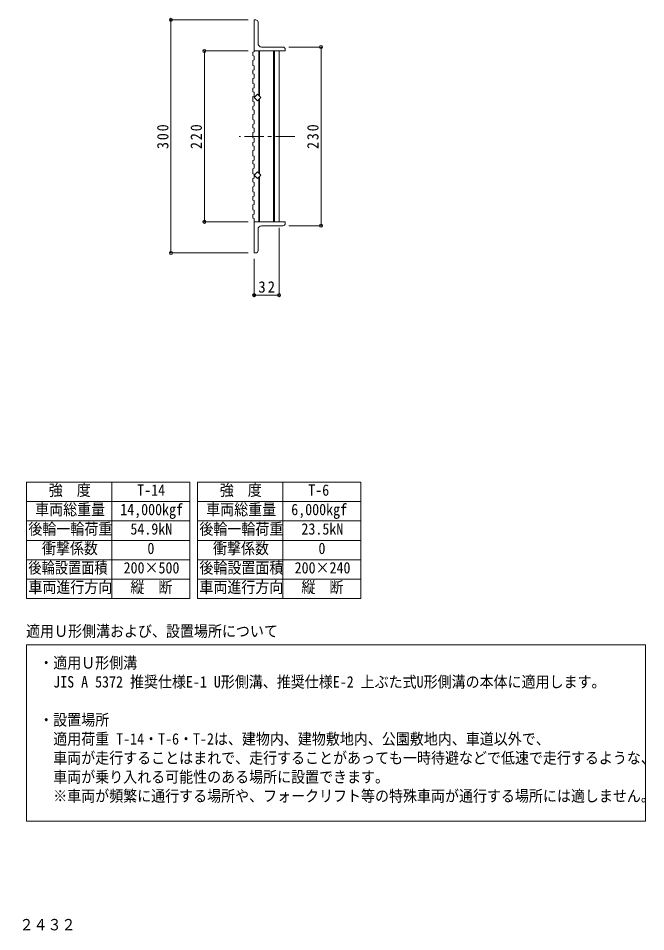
# Model space of a CAD drawing. Units: millimetres, scale not verified. Extents: x -896 to 921, y -680 to 668.
# Drawn here: x 114 to 921, y -680 to 495 of the extents above; entities that cross this region are included whole.
import ezdxf
from ezdxf.enums import TextEntityAlignment as Align

# ---------------------------------------------------------------- set-up
doc = ezdxf.new("R2010")
doc.units = ezdxf.units.MM
doc.header["$LTSCALE"] = 5
doc.header["$PDMODE"] = 32
doc.header["$PDSIZE"] = 4
doc.linetypes.add('CHAIN1', pattern=[8, 5, -1, 1, -1])
for name, color, linetype, lineweight in [('B-0', 2, 'Continuous', 9), ('B-2', 3, 'Continuous', 9), ('B-4', 7, 'Continuous', 9), ('F-4', 2, 'Continuous', 9)]:
    doc.layers.add(name, color=color, linetype=linetype, lineweight=lineweight)
doc.layers.add('F-5', color=7, linetype='Continuous')
doc.styles.add('ＭＳ ゴシック', font='')
doc.styles.get('ＭＳ ゴシック').set_extended_font_data('MS Gothic')

msp = doc.modelspace()

# ---------------------------------------------------------------- linework, layer by layer
at = {"layer": 'B-0'}
for p, q in [((417.118, 453.046), (417.118, 493.046)), ((419.118, 493.046), (417.118, 493.046)), ((422.118, 462.545), (422.118, 490.045)), ((457.118, 453.046), (417.118, 453.046)), ((426.618, 458.046), (454.118, 458.046)), ((457.118, 455.045), (457.118, 453.046)), ((417.118, 233.045), (417.118, 193.045)), ((457.118, 233.045), (417.118, 233.045)), ((422.118, 223.545), (422.118, 196.045)), ((426.618, 228.045), (454.118, 228.045)), ((457.118, 231.045), (457.118, 233.045)), ((419.118, 193.045), (417.118, 193.045))]:
    msp.add_line(p, q, dxfattribs=at)
for centre, radius, start, end in [((419.118, 490.045), 3, 0, 90), ((426.618, 462.545), 4.5, 180, 270), ((454.118, 455.045), 3, 0, 90), ((426.618, 223.545), 4.5, 90, 180), ((454.118, 231.045), 3, 270, 0), ((419.118, 196.045), 3, 270, 0)]:
    msp.add_arc(centre, radius, start, end, dxfattribs=at)
at = {"layer": 'B-2'}
for p, q in [((415.618, 451.391), (417.118, 451.902)), ((417.118, 453.046), (449.118, 453.046)), ((417.118, 453.046), (417.118, 451.902)), ((423.118, 453.046), (423.118, 395.53)), ((424.118, 453.046), (424.118, 394.53)), ((442.118, 453.046), (442.118, 233.045)), ((443.118, 453.046), (443.118, 233.045)), ((449.118, 453.046), (449.118, 233.045)), ((415.618, 440.848), (417.118, 441.359)), ((415.618, 428.165), (417.118, 428.676)), ((417.118, 433.789), (417.118, 428.676)), ((415.618, 417.622), (417.118, 418.133)), ((415.618, 404.938), (417.118, 405.449)), ((417.118, 410.563), (417.118, 405.449)), ((415.618, 394.395), (417.118, 394.906)), ((415.618, 394.395), (415.618, 387.848)), ((423.118, 390.56), (423.118, 295.53)), ((424.118, 391.697), (424.118, 294.531)), ((415.618, 387.848), (417.118, 387.336)), ((415.618, 381.712), (417.118, 382.223)), ((417.118, 387.336), (417.118, 382.223)), ((417.118, 376.793), (417.118, 371.68)), ((415.618, 371.168), (417.118, 371.68)), ((415.618, 358.485), (417.118, 358.997)), ((417.118, 364.11), (417.118, 358.997)), ((417.118, 353.567), (417.118, 348.454)), ((415.618, 347.942), (417.118, 348.454)), ((415.618, 335.259), (417.118, 335.77)), ((417.118, 340.884), (417.118, 335.77)), ((417.118, 330.34), (417.118, 325.227)), ((415.618, 324.716), (417.118, 325.227)), ((417.118, 317.657), (417.118, 312.544)), ((415.618, 312.033), (417.118, 312.544)), ((417.118, 307.114), (417.118, 302.001)), ((415.618, 301.489), (417.118, 302.001)), ((417.118, 294.431), (417.118, 289.318)), ((415.618, 288.806), (417.118, 289.318)), ((417.118, 283.888), (417.118, 278.775)), ((423.118, 290.56), (423.118, 233.045)), ((424.118, 233.045), (424.118, 291.56)), ((415.618, 278.263), (417.118, 278.775)), ((417.118, 271.204), (417.118, 266.091)), ((415.618, 265.58), (417.118, 266.091)), ((417.118, 260.661), (417.118, 255.548)), ((415.618, 255.037), (417.118, 255.548)), ((417.118, 247.978), (417.118, 242.865)), ((415.618, 242.353), (417.118, 242.865)), ((417.118, 237.435), (417.118, 233.045))]:
    msp.add_line(p, q, dxfattribs=at)
at = {"layer": 'B-2', "linetype": 'CHAIN1'}
msp.add_line((469.524, 343.114), (397.66, 343.114), dxfattribs=at)
at = {"layer": 'B-2'}
for points in [[(415.618, 451.391), (415.618, 446.983), (417.118, 446.472), (417.118, 441.359)], [(415.618, 440.848), (415.618, 434.3), (417.118, 433.789)], [(415.618, 428.165), (415.618, 423.757), (417.118, 423.246), (417.118, 418.133)], [(415.618, 417.622), (415.618, 411.074), (417.118, 410.563)], [(415.618, 404.938), (415.618, 400.531), (417.118, 400.02), (417.118, 394.906)], [(415.618, 381.712), (415.618, 377.304), (417.118, 376.793)], [(415.618, 371.168), (415.618, 364.621), (417.118, 364.11)], [(415.618, 358.485), (415.618, 354.078), (417.118, 353.567)], [(415.618, 347.942), (415.618, 341.395), (417.118, 340.884)], [(415.618, 335.259), (415.618, 330.852), (417.118, 330.34)], [(415.618, 324.716), (415.618, 318.169), (417.118, 317.657)], [(415.618, 312.033), (415.618, 307.625), (417.118, 307.114)], [(415.618, 301.489), (415.618, 294.942), (417.118, 294.431)], [(415.618, 288.806), (415.618, 284.399), (417.118, 283.888)], [(415.618, 278.263), (415.618, 271.716), (417.118, 271.204)], [(415.618, 265.58), (415.618, 261.173), (417.118, 260.661)], [(415.618, 255.037), (415.618, 248.489), (417.118, 247.978)], [(415.618, 242.353), (415.618, 237.946), (417.118, 237.435)]]:
    msp.add_lwpolyline(points, dxfattribs=at)
for points in [[(425.603, 393.045), (421.361, 388.802), (417.118, 393.045), (421.361, 397.288)], [(425.603, 293.045), (421.361, 297.288), (417.118, 293.045), (421.361, 288.803)]]:
    msp.add_lwpolyline(points, close=True, dxfattribs=at)
at = {"layer": 'B-4'}
for p, q in [((409.618, 493.046), (308.573, 493.046)), ((310.073, 493.046), (310.073, 193.045)), ((409.618, 453.046), (351.633, 453.046)), ((353.133, 453.046), (353.133, 233.045)), ((461.618, 458.046), (504.633, 458.046)), ((503.133, 458.046), (503.133, 228.045)), ((409.618, 233.045), (351.633, 233.045)), ((449.118, 225.545), (449.118, 137.272)), ((461.618, 228.045), (504.633, 228.045)), ((409.618, 193.045), (308.573, 193.045)), ((417.118, 185.545), (417.118, 137.272)), ((417.118, 138.772), (449.118, 138.772))]:
    msp.add_line(p, q, dxfattribs=at)
for p in [(310.073, 493.046), (503.133, 458.046), (353.133, 453.046), (353.133, 233.045), (503.133, 228.045), (310.073, 193.045), (417.118, 138.772), (449.118, 138.772)]:
    msp.add_point(p, dxfattribs=at)
at = {"layer": 'F-4'}
for p, q in [((124.198, -101.798), (124.198, -251.798)), ((124.198, -101.798), (334.198, -101.798)), ((234.198, -101.798), (234.198, -251.798)), ((334.198, -101.798), (334.198, -251.798)), ((344.198, -101.798), (344.198, -251.798)), ((344.198, -101.798), (554.198, -101.798)), ((454.198, -101.798), (454.198, -251.798)), ((554.198, -101.798), (554.198, -251.798)), ((124.198, -126.798), (334.198, -126.798)), ((344.198, -126.798), (554.198, -126.798)), ((124.198, -151.798), (334.198, -151.798)), ((344.198, -151.798), (554.198, -151.798)), ((124.198, -176.798), (334.198, -176.798)), ((344.198, -176.798), (554.198, -176.798)), ((124.198, -201.798), (334.198, -201.798)), ((344.198, -201.798), (554.198, -201.798)), ((124.198, -226.798), (334.198, -226.798)), ((344.198, -226.798), (554.198, -226.798)), ((124.198, -251.798), (334.198, -251.798)), ((344.198, -251.798), (554.198, -251.798)), ((124.198, -538.052), (124.198, -311.404)), ((124.198, -311.404), (920.639, -311.404)), ((920.639, -311.404), (920.639, -538.052)), ((920.639, -538.052), (124.198, -538.052))]:
    msp.add_line(p, q, dxfattribs=at)

# ---------------------------------------------------------------- texts
at = {"layer": 'B-4', "color": 2, "char_height": 14.66, "attachment_point": 7, "rotation": 90, "style": 'ＭＳ ゴシック'}
for s, insert in [('\\T1.27;\\W0.9;300', (307.073, 326.795)), ('\\T1.27;\\W0.9;220', (350.133, 326.795)), ('\\T1.27;\\W0.9;230', (500.133, 326.795))]:
    msp.add_mtext(s, dxfattribs=dict(at, insert=insert))
at = {"layer": 'B-4', "color": 2, "insert": (422.493, 141.772), "char_height": 14.66, "attachment_point": 7, "style": 'ＭＳ ゴシック'}
msp.add_mtext('\\T1.27;\\W0.95;32', dxfattribs=at)
at = {"layer": 'F-4', "style": 'ＭＳ ゴシック', "width": 0.9}
msp.add_text('滑り止め模様付\u3000歩道Ｕ字溝用\u3000スチール製グレーチング\u3000ＨＸＨＵ ２４３２', height=14.66, dxfattribs=at).set_placement((-451.5, -683.071), align=Align.BOTTOM_LEFT)
at = {"layer": 'F-5', "style": 'ＭＳ ゴシック'}
for s, width, p in [('強\u3000度', 0.9, (152.948, -123.798)), ('T-14', 0.9, (266.698, -123.798)), ('強\u3000度', 0.9, (372.948, -123.798)), ('T-6', 0.9, (486.698, -123.798)), ('車両総重量', 0.9, (135.448, -148.798)), ('14,000kgf', 0.9, (244.823, -148.798)), ('車両総重量', 0.9, (355.448, -148.798)), ('6,000kgf', 0.9, (464.823, -148.798)), ('後輪一輪荷重', 0.9, (126.698, -173.798)), ('後輪一輪荷重', 0.9, (346.698, -173.798)), ('54.9kN', 0.9, (257.948, -173.798)), ('23.5kN', 0.9, (477.948, -173.798)), ('衝撃係数', 0.9, (144.198, -198.798)), ('0', 0.9, (279.823, -198.798)), ('衝撃係数', 0.9, (364.198, -198.798)), ('0', 0.9, (499.823, -198.798)), ('後輪設置面積', 0.85, (126.698, -223.798)), ('200×500', 0.9, (249.198, -223.798)), ('後輪設置面積', 0.9, (346.698, -223.798)), ('200×240', 0.9, (469.198, -223.798)), ('車両進行方向', 0.9, (126.698, -248.798)), ('縦\u3000断', 0.9, (257.948, -248.798)), ('車両進行方向', 0.9, (346.698, -248.798)), ('縦\u3000断', 0.9, (477.948, -248.798)), ('適用Ｕ形側溝および、設置場所について', 0.9, (123.757, -305.338)), ('・適用Ｕ形側溝', 0.9, (140.673, -346.116)), ('\u3000JIS A 5372 推奨仕様E-1 U形側溝、推奨仕様E-2 上ぶた式U形側溝の本体に適用します。', 0.9, (140.673, -370.585)), ('・設置場所', 0.9, (140.673, -419.524)), ('\u3000適用荷重 T-14・T-6・T-2は、建物内、建物敷地内、公園敷地内、車道以外で、', 0.9, (140.673, -443.993)), ('\u3000車両が走行することはまれで、走行することがあっても一時待避などで低速で走行するような、', 0.9, (140.673, -468.463)), ('\u3000車両が乗り入れる可能性のある場所に設置できます。 ', 0.9, (140.673, -492.932)), ('\u3000※車両が頻繁に通行する場所や、フォークリフト等の特殊車両が通行する場所には適しません。', 0.9, (140.673, -517.401))]:
    msp.add_text(s, height=14.66, dxfattribs=dict(at, width=width)).set_placement(p, align=Align.BOTTOM_LEFT)

doc.saveas('drawing.dxf')
